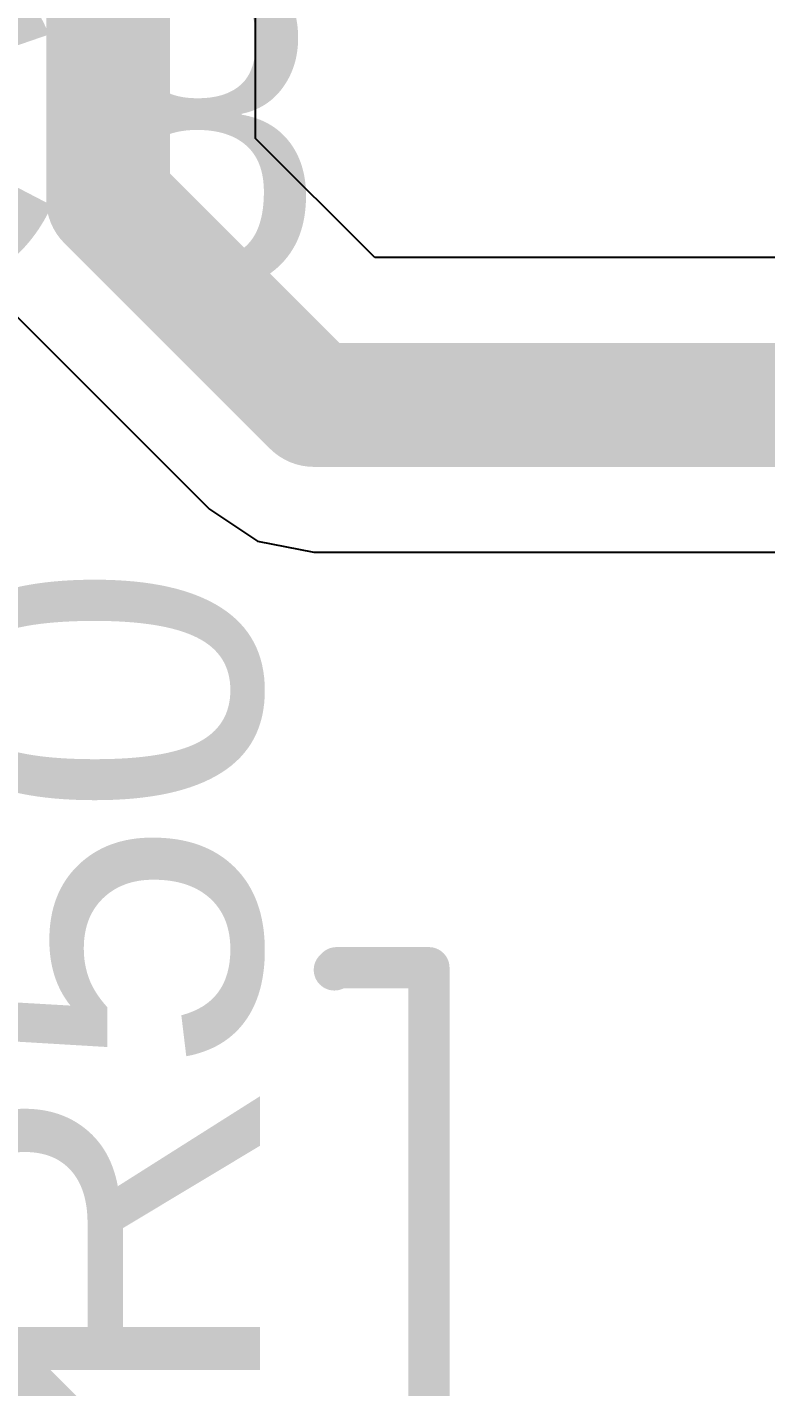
# Model space of a CAD drawing. Header units: inches. Extents: x -2.7 to 10.9, y -2.9 to 7.4.
# Drawn here: x -0.3391 to -0.2497, y -0.1005 to 0.0642 of the extents above; entities that cross this region are included whole.
import ezdxf

# ---------------------------------------------------------------- set-up
doc = ezdxf.new("R2010")
doc.units = ezdxf.units.IN
doc.header["$MEASUREMENT"] = 0
for name, color, linetype in [('Bottom Layer', 5, 'Continuous'), ('Top Layer', 1, 'Continuous'), ('Top Overlay', 2, 'Continuous')]:
    doc.layers.add(name, color=color, linetype=linetype)
doc.styles.add('Arial', font='', dxfattribs={"height": 0.2})
doc.styles.get('Arial').set_extended_font_data('Arial')

msp = doc.modelspace()

# ---------------------------------------------------------------- linework, layer by layer
at = {"layer": 'Bottom Layer'}
for p, q in [((-0.31149, 0.05072), (-0.31149, 0.1288)), ((-0.29704, 0.03628), (-0.31149, 0.05072)), ((-0.19871, 0.03628), (-0.29704, 0.03628)), ((-0.34195, 0.03071), (-0.31705, 0.00582)), ((-0.31705, 0.00582), (-0.31126, 0.00195)), ((-0.31126, 0.00195), (-0.30443, 0.00059)), ((-0.30443, 0.00059), (-0.19871, 0.00059))]:
    msp.add_line(p, q, dxfattribs=at)
for points in [[(-0.32933, 0.04333, 0.015, 0.015, 0), (-0.32933, 0.26968, 0.015, 0.015, 0)], [(-0.32933, 0.04333, 0.015, 0.015, 0), (-0.30443, 0.01843, 0.015, 0.015, 0)], [(-0.30443, 0.01843, 0.015, 0.015, 0), (-0.19871, 0.01843, 0.015, 0.015, 0)]]:
    msp.add_lwpolyline(points, format="xyseb", dxfattribs=at)
for points in [[(-0.33308, 0.04333, 0.0075, 0.0075, 1), (-0.32558, 0.04333, 0.0075, 0.0075, 1)], [(-0.33308, 0.04333, 0.0075, 0.0075, 1), (-0.32558, 0.04333, 0.0075, 0.0075, 1)], [(-0.30818, 0.01843, 0.0075, 0.0075, 1), (-0.30068, 0.01843, 0.0075, 0.0075, 1)], [(-0.30818, 0.01843, 0.0075, 0.0075, 1), (-0.30068, 0.01843, 0.0075, 0.0075, 1)]]:
    msp.add_lwpolyline(points, format="xyseb", close=True, dxfattribs=at)
at = {"layer": 'Top Layer'}
msp.add_lwpolyline([(-0.35272, -0.09618, 0.02, 0.02, 0), (-0.329, -0.1199, 0.02, 0.02, 0)], format="xyseb", dxfattribs=at)
at = {"layer": 'Top Overlay'}
for points in [[(-0.30194, -0.05, 0.005, 0.005, 0), (-0.30168, -0.04974, 0.005, 0.005, 0)], [(-0.30168, -0.04974, 0.005, 0.005, 0), (-0.2905, -0.04974, 0.005, 0.005, 0)], [(-0.2905, -0.154, 0.005, 0.005, 0), (-0.2905, -0.04974, 0.005, 0.005, 0)]]:
    msp.add_lwpolyline(points, format="xyseb", dxfattribs=at)
for points in [[(-0.30319, -0.05, 0.0025, 0.0025, 1), (-0.30069, -0.05, 0.0025, 0.0025, 1)], [(-0.30293, -0.04974, 0.0025, 0.0025, 1), (-0.30043, -0.04974, 0.0025, 0.0025, 1)], [(-0.30293, -0.04974, 0.0025, 0.0025, 1), (-0.30043, -0.04974, 0.0025, 0.0025, 1)], [(-0.29175, -0.04974, 0.0025, 0.0025, 1), (-0.28925, -0.04974, 0.0025, 0.0025, 1)], [(-0.29175, -0.04974, 0.0025, 0.0025, 1), (-0.28925, -0.04974, 0.0025, 0.0025, 1)]]:
    msp.add_lwpolyline(points, format="xyseb", close=True, dxfattribs=at)

# ---------------------------------------------------------------- texts
at = {"layer": 'Top Overlay', "style": 'Arial'}
msp.add_text('C8', height=0.04, dxfattribs=at).set_placement((-0.37437, 0.03261))
msp.add_text('R50', height=0.04, rotation=90, dxfattribs=at).set_placement((-0.31093, -0.10305))

doc.saveas('drawing.dxf')
